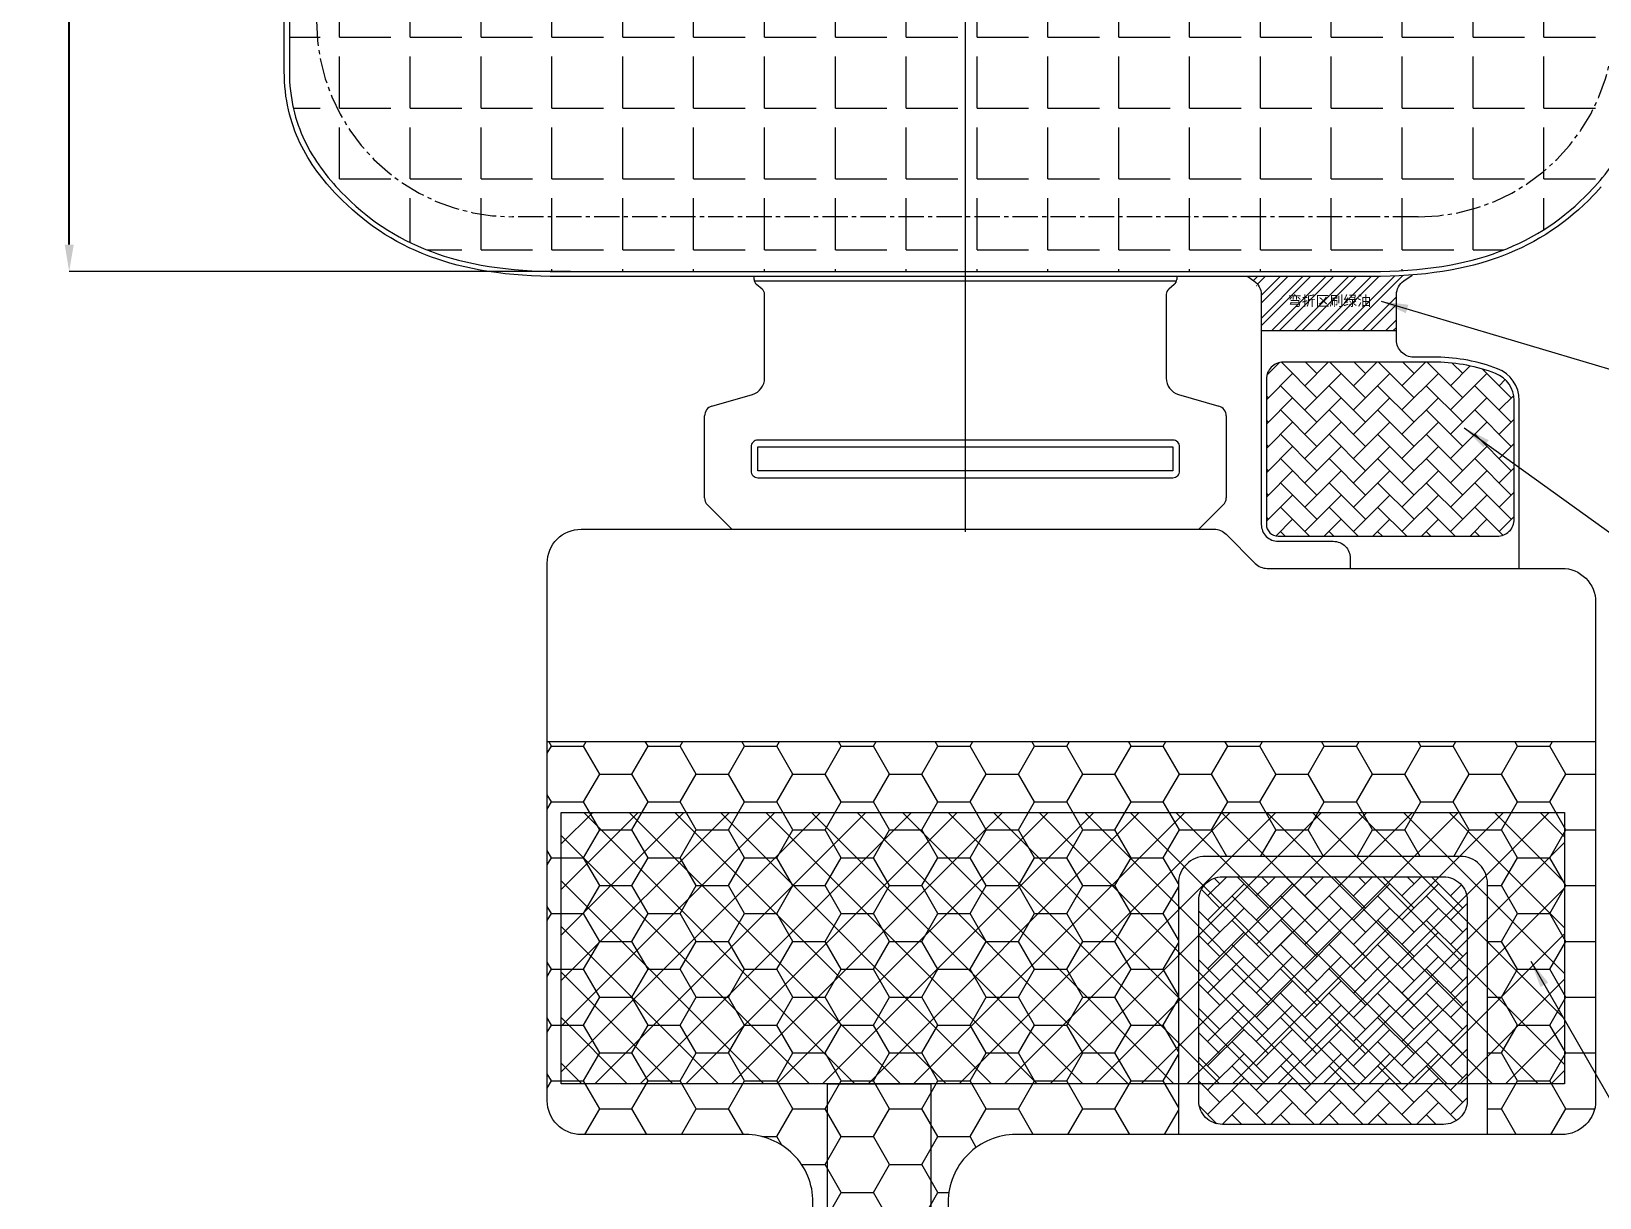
# Model space of a CAD drawing. Header units: millimetres. Extents: x 1134 to 2594, y -9 to 655.
# Drawn here: x 2077.75 to 2124.13, y 529.38 to 563.86 of the extents above; entities that cross this region are included whole.
import ezdxf
from ezdxf.lldxf.tags import DXFTag

# ---------------------------------------------------------------- set-up
doc = ezdxf.new("R2010")
doc.units = ezdxf.units.MM
doc.linetypes.add('CENTER2', pattern=[1.125, 0.75, -0.125, 0.125, -0.125])
doc.layers.get('0').update_dxf_attribs({"lineweight": 5})
doc.layers.get('Defpoints').update_dxf_attribs({"lineweight": 5})
for name, color, linetype, lineweight in [('COF', 4, 'Continuous', 5), ('DIM', 3, 'Continuous', 5), ('Encap', 210, 'Continuous', 5), ('ITO', 2, 'Continuous', 5), ('Main-FPC', 2, 'Continuous', 5), ('MFPC', 50, 'Continuous', 5), ('TAPE-Form', 32, 'Continuous', 5), ('TFPC', 50, 'Continuous', 5)]:
    doc.layers.add(name, color=color, linetype=linetype, lineweight=lineweight)
doc.layers.add('EMI', color=5, linetype='Continuous')
doc.styles.add('RD', font='ROMAND.shx', dxfattribs={"width": 0.8})
doc.styles.add('REX', font='')
doc.styles.add('黑体', font='simhei.ttf')
doc.styles.get('REX').set_extended_font_data('STXihei')
tags = doc.linetypes.add('CENTER', pattern=[0.6, 0.375, -0.075, 0.075, -0.075]).pattern_tags.tags
tags[10:11] = [DXFTag(74, 4), DXFTag(75, 0), DXFTag(340, '0'), DXFTag(46, 1.0), DXFTag(50, 0.0), DXFTag(44, 0.0), DXFTag(45, 0.0)]
tags[8:9] = [DXFTag(74, 4), DXFTag(75, 0), DXFTag(340, '0'), DXFTag(46, 1.0), DXFTag(50, 0.0), DXFTag(44, 0.0), DXFTag(45, 0.0)]
tags[6:7] = [DXFTag(74, 4), DXFTag(75, 0), DXFTag(340, '0'), DXFTag(46, 1.0), DXFTag(50, 0.0), DXFTag(44, 0.0), DXFTag(45, 0.0)]
tags[4:5] = [DXFTag(74, 4), DXFTag(75, 0), DXFTag(340, '0'), DXFTag(46, 1.0), DXFTag(50, 0.0), DXFTag(44, 0.0), DXFTag(45, 0.0)]
doc.dimstyles.new('DIM', dxfattribs={"dimtxt": 0.8, "dimasz": 0.8, "dimexe": 0, "dimexo": 0.5, "dimgap": 0.11, "dimtad": 0, "dimzin": 1, "dimdsep": 46, "dimtxsty": 'RD', "dimcen": 0, "dimclrd": 256, "dimclre": 256, "dimclrt": 256, "dimadec": 0, "dimazin": 0, "dimtm": 1e-09, "dimtfac": 1, "dimtofl": 0, "dimtmove": 0, "dimatfit": 3, "dimfxl": 1, "dimlwe": -1, "dimarcsym": 0})
doc.dimstyles.new('REX', dxfattribs={"dimtxt": 1.5, "dimasz": 0.8, "dimexe": 0, "dimexo": 0.5, "dimgap": 0.11, "dimtad": 0, "dimzin": 1, "dimdsep": 46, "dimtxsty": 'REX', "dimcen": 0, "dimclrd": 256, "dimclre": 256, "dimclrt": 256, "dimadec": 0, "dimazin": 0, "dimtm": 1e-09, "dimtfac": 1, "dimtofl": 0, "dimtmove": 0, "dimatfit": 3, "dimfxl": 1, "dimlwd": 5, "dimlwe": -1, "dimarcsym": 0})

# ---------------------------------------------------------------- blocks, each defined once
blk = doc.blocks.new('R214MAK-001-PNL-V01-C')
at = {"layer": 'Encap', "color": 1, "linetype": 'CENTER2', "lineweight": 5}
blk.add_line((-35.373, 26.76), (-62.163, 26.76), dxfattribs=at)
for centre, start, end in [((-62.163, 32.56), 180, 270), ((-35.373, 32.56), 270, 0)]:
    blk.add_arc(centre, 5.8, start, end, dxfattribs=at)
at = {"layer": 'ITO', "color": 1, "linetype": 'CENTER', "lineweight": 5}
blk.add_line((-48.768, 17.442), (-48.768, 74.468), dxfattribs=at)
at = {"layer": 'ITO', "lineweight": 5}
for p, q in [((-68.913, 31.06), (-68.913, 60.08)), ((-68.911, 30.909), (-68.913, 31.06)), ((-68.905, 30.76), (-68.911, 30.909)), ((-68.895, 30.614), (-68.905, 30.76)), ((-68.881, 30.47), (-68.895, 30.614)), ((-68.863, 30.329), (-68.881, 30.47)), ((-68.842, 30.191), (-68.863, 30.329)), ((-68.817, 30.056), (-68.842, 30.191)), ((-68.788, 29.923), (-68.817, 30.056)), ((-68.756, 29.793), (-68.788, 29.923)), ((-68.721, 29.665), (-68.756, 29.793)), ((-68.683, 29.54), (-68.721, 29.665)), ((-68.642, 29.417), (-68.683, 29.54)), ((-68.598, 29.296), (-68.642, 29.417)), ((-68.551, 29.178), (-68.598, 29.296)), ((-68.501, 29.061), (-68.551, 29.178)), ((-68.449, 28.948), (-68.501, 29.061)), ((-68.394, 28.836), (-68.449, 28.948)), ((-68.337, 28.726), (-68.394, 28.836)), ((-68.277, 28.618), (-68.337, 28.726)), ((-68.215, 28.513), (-68.277, 28.618)), ((-68.151, 28.409), (-68.215, 28.513)), ((-68.085, 28.308), (-68.151, 28.409)), ((-68.017, 28.208), (-68.085, 28.308)), ((-67.947, 28.11), (-68.017, 28.208)), ((-67.876, 28.014), (-67.947, 28.11)), ((-67.803, 27.919), (-67.876, 28.014)), ((-67.728, 27.827), (-67.803, 27.919)), ((-67.652, 27.736), (-67.728, 27.827)), ((-67.575, 27.646), (-67.652, 27.736)), ((-67.496, 27.558), (-67.575, 27.646)), ((-67.417, 27.472), (-67.496, 27.558)), ((-67.336, 27.387), (-67.417, 27.472)), ((-67.193, 27.242), (-67.336, 27.387)), ((-30.199, 27.387), (-30.343, 27.242)), ((-30.119, 27.472), (-30.199, 27.387)), ((-30.039, 27.558), (-30.119, 27.472)), ((-29.961, 27.646), (-30.039, 27.558)), ((-67.047, 27.101), (-67.193, 27.242)), ((-66.898, 26.965), (-67.047, 27.101)), ((-66.746, 26.833), (-66.898, 26.965)), ((-30.638, 26.965), (-30.79, 26.833)), ((-30.489, 27.101), (-30.638, 26.965)), ((-30.343, 27.242), (-30.489, 27.101)), ((-66.591, 26.705), (-66.746, 26.833)), ((-66.432, 26.582), (-66.591, 26.705)), ((-66.27, 26.464), (-66.432, 26.582)), ((-66.104, 26.35), (-66.27, 26.464)), ((-31.266, 26.464), (-31.431, 26.35)), ((-31.104, 26.582), (-31.266, 26.464)), ((-30.945, 26.705), (-31.104, 26.582)), ((-30.79, 26.833), (-30.945, 26.705)), ((-65.935, 26.24), (-66.104, 26.35)), ((-65.762, 26.135), (-65.935, 26.24)), ((-65.585, 26.034), (-65.762, 26.135)), ((-65.404, 25.938), (-65.585, 26.034)), ((-31.951, 26.034), (-32.132, 25.938)), ((-31.774, 26.135), (-31.951, 26.034)), ((-31.601, 26.24), (-31.774, 26.135)), ((-31.431, 26.35), (-31.601, 26.24)), ((-65.219, 25.846), (-65.404, 25.938)), ((-65.03, 25.759), (-65.219, 25.846)), ((-64.836, 25.677), (-65.03, 25.759)), ((-64.638, 25.599), (-64.836, 25.677)), ((-64.529, 25.56), (-64.638, 25.599)), ((-64.435, 25.526), (-64.529, 25.56)), ((-64.228, 25.457), (-64.435, 25.526)), ((-33.101, 25.526), (-33.308, 25.457)), ((-33.006, 25.56), (-33.101, 25.526)), ((-32.898, 25.599), (-33.006, 25.56)), ((-32.7, 25.677), (-32.898, 25.599)), ((-32.506, 25.759), (-32.7, 25.677)), ((-32.317, 25.846), (-32.506, 25.759)), ((-32.132, 25.938), (-32.317, 25.846)), ((-64.015, 25.393), (-64.228, 25.457)), ((-63.798, 25.334), (-64.015, 25.393)), ((-63.576, 25.279), (-63.798, 25.334))]:
    blk.add_line(p, q, dxfattribs=at)
at = {"layer": 'ITO', "linetype": 'ByBlock', "lineweight": 5}
for p, q in [((-63.348, 25.229), (-63.576, 25.279)), ((-63.116, 25.184), (-63.348, 25.229)), ((-62.877, 25.144), (-63.116, 25.184)), ((-62.634, 25.108), (-62.877, 25.144)), ((-62.384, 25.077), (-62.634, 25.108)), ((-62.129, 25.05), (-62.384, 25.077)), ((-61.868, 25.029), (-62.129, 25.05)), ((-35.406, 25.05), (-35.667, 25.029)), ((-35.151, 25.077), (-35.406, 25.05)), ((-34.902, 25.108), (-35.151, 25.077)), ((-34.658, 25.144), (-34.902, 25.108)), ((-34.42, 25.184), (-34.658, 25.144)), ((-34.187, 25.229), (-34.42, 25.184)), ((-33.96, 25.279), (-34.187, 25.229)), ((-33.738, 25.334), (-33.96, 25.279)), ((-33.52, 25.393), (-33.738, 25.334)), ((-33.308, 25.457), (-33.52, 25.393)), ((-61.601, 25.012), (-61.868, 25.029)), ((-61.328, 25), (-61.601, 25.012)), ((-61.049, 24.992), (-61.328, 25)), ((-60.763, 24.99), (-61.049, 24.992)), ((-36.773, 24.99), (-60.763, 24.99)), ((-36.487, 24.992), (-36.773, 24.99)), ((-36.208, 25), (-36.487, 24.992)), ((-35.934, 25.012), (-36.208, 25)), ((-35.667, 25.029), (-35.934, 25.012))]:
    blk.add_line(p, q, dxfattribs=at)
blk = doc.blocks.new('*D77')
at = {"layer": 'Defpoints', "color": 0, "lineweight": 5}
for p in [(2093.088, 597.551), (2078.865, 556.761), (2094.192, 556.761)]:
    blk.add_point(p, dxfattribs=at)
at = {"layer": 'DIM'}
for p, q in [((2092.588, 597.551), (2078.865, 597.551)), ((2093.692, 556.761), (2078.865, 556.761))]:
    blk.add_line(p, q, dxfattribs=at)
at = {"layer": 'DIM', "lineweight": -2}
for p, q in [((2078.865, 596.751), (2078.865, 587.016)), ((2078.865, 557.561), (2078.865, 567.296))]:
    blk.add_line(p, q, dxfattribs=at)
at = {"layer": 'DIM', "lineweight": 5}
for points in [[(2078.732, 596.751), (2078.999, 596.751), (2078.865, 597.551)], [(2078.732, 557.561), (2078.999, 557.561), (2078.865, 556.761)]]:
    blk.add_solid(points, dxfattribs=at)
at = {"layer": 'DIM', "lineweight": 5, "insert": (2078.865, 577.156), "char_height": 1.5, "attachment_point": 5, "rotation": 90, "style": 'REX'}
blk.add_mtext('\\A1;40.79±0.3(Foam)', dxfattribs=at)
blk = doc.blocks.new('R214MAK-001-FOM-V01-A')
at = {"layer": 'TAPE-Form', "lineweight": 5}
h = blk.add_hatch(dxfattribs=at)
h.set_pattern_fill('ANGLE', color=256, scale=0.3)
h.set_pattern_definition([(0, (-966.2877, 0), (0, 2.0955), [1.524, -0.5715]), (90, (-966.2877, 0), (-2.0955, 1e-16), [1.524, -0.5715])])
edge = h.paths.add_edge_path()
edge.add_line((871.907, 558.197), (871.999, 558.164))
edge.add_line((871.999, 558.164), (872.203, 558.096))
edge.add_line((872.203, 558.096), (872.411, 558.034))
edge.add_line((872.411, 558.034), (872.625, 557.975))
edge.add_line((872.625, 557.975), (872.844, 557.922))
edge.add_line((872.844, 557.922), (873.067, 557.872))
edge.add_line((873.067, 557.872), (873.297, 557.828))
edge.add_line((873.297, 557.828), (873.531, 557.788))
edge.add_line((873.531, 557.788), (873.772, 557.752))
edge.add_line((873.772, 557.752), (874.018, 557.722))
edge.add_line((874.018, 557.722), (874.27, 557.695))
edge.add_line((874.27, 557.695), (874.528, 557.674))
edge.add_line((874.528, 557.674), (874.792, 557.657))
edge.add_line((874.792, 557.657), (875.063, 557.646))
edge.add_line((875.063, 557.646), (875.339, 557.638))
edge.add_line((875.339, 557.638), (875.623, 557.636))
edge.add_line((875.623, 557.636), (899.612, 557.636))
edge.add_line((899.612, 557.636), (899.896, 557.638))
edge.add_line((899.896, 557.638), (900.172, 557.646))
edge.add_line((900.172, 557.646), (900.443, 557.657))
edge.add_line((900.443, 557.657), (900.707, 557.674))
edge.add_line((900.707, 557.674), (900.965, 557.695))
edge.add_line((900.965, 557.695), (901.217, 557.722))
edge.add_line((901.217, 557.722), (901.463, 557.752))
edge.add_line((901.463, 557.752), (901.704, 557.788))
edge.add_line((901.704, 557.788), (901.938, 557.828))
edge.add_line((901.938, 557.828), (902.168, 557.872))
edge.add_line((902.168, 557.872), (902.392, 557.922))
edge.add_line((902.392, 557.922), (902.61, 557.975))
edge.add_line((902.61, 557.975), (902.824, 558.034))
edge.add_line((902.824, 558.034), (903.032, 558.096))
edge.add_line((903.032, 558.096), (903.236, 558.164))
edge.add_line((903.236, 558.164), (903.328, 558.197))
edge.add_line((903.328, 558.197), (903.435, 558.236))
edge.add_line((903.435, 558.236), (903.629, 558.312))
edge.add_line((903.629, 558.312), (903.819, 558.393))
edge.add_line((903.819, 558.393), (904.004, 558.478))
edge.add_line((904.004, 558.478), (904.185, 558.567))
edge.add_line((904.185, 558.567), (904.362, 558.662))
edge.add_line((904.362, 558.662), (904.536, 558.76))
edge.add_line((904.536, 558.76), (904.705, 558.863))
edge.add_line((904.705, 558.863), (904.871, 558.97))
edge.add_line((904.871, 558.97), (905.033, 559.082))
edge.add_line((905.033, 559.082), (905.191, 559.198))
edge.add_line((905.191, 559.198), (905.347, 559.319))
edge.add_line((905.347, 559.319), (905.499, 559.443))
edge.add_line((905.499, 559.443), (905.648, 559.573))
edge.add_line((905.648, 559.573), (905.794, 559.706))
edge.add_line((905.794, 559.706), (905.937, 559.845))
edge.add_line((905.937, 559.845), (906.078, 559.987))
edge.add_line((906.078, 559.987), (906.157, 560.07))
edge.add_line((906.157, 560.07), (906.235, 560.155))
edge.add_line((906.235, 560.155), (906.312, 560.241))
edge.add_line((906.312, 560.241), (906.388, 560.329))
edge.add_line((906.388, 560.329), (906.462, 560.418))
edge.add_line((906.462, 560.418), (906.535, 560.508))
edge.add_line((906.535, 560.508), (906.606, 560.6))
edge.add_line((906.606, 560.6), (906.676, 560.694))
edge.add_line((906.676, 560.694), (906.744, 560.79))
edge.add_line((906.744, 560.79), (906.81, 560.887))
edge.add_line((906.81, 560.887), (906.874, 560.986))
edge.add_line((906.874, 560.986), (906.936, 561.086))
edge.add_line((906.936, 561.086), (906.996, 561.189))
edge.add_line((906.996, 561.189), (907.054, 561.293))
edge.add_line((907.054, 561.293), (907.11, 561.4))
edge.add_line((907.11, 561.4), (907.163, 561.508))
edge.add_line((907.163, 561.508), (907.214, 561.618))
edge.add_line((907.214, 561.618), (907.262, 561.731))
edge.add_line((907.262, 561.731), (907.307, 561.845))
edge.add_line((907.307, 561.845), (907.35, 561.962))
edge.add_line((907.35, 561.962), (907.39, 562.081))
edge.add_line((907.39, 562.081), (907.427, 562.203))
edge.add_line((907.427, 562.203), (907.461, 562.326))
edge.add_line((907.461, 562.326), (907.492, 562.453))
edge.add_line((907.492, 562.453), (907.519, 562.581))
edge.add_line((907.519, 562.581), (907.543, 562.713))
edge.add_line((907.543, 562.713), (907.564, 562.846))
edge.add_line((907.564, 562.846), (907.581, 562.983))
edge.add_line((907.581, 562.983), (907.595, 563.122))
edge.add_line((907.595, 563.122), (907.605, 563.264))
edge.add_line((907.605, 563.264), (907.611, 563.409))
edge.add_line((907.611, 563.409), (907.613, 563.557))
edge.add_line((907.613, 563.557), (907.613, 592.576))
edge.add_arc((901.763, 592.576), 5.85, 0, 90)
edge.add_line((901.763, 598.426), (873.472, 598.426))
edge.add_arc((873.472, 592.576), 5.85, 90, 180)
edge.add_line((867.622, 592.576), (867.622, 563.557))
edge.add_line((867.622, 563.557), (867.624, 563.409))
edge.add_line((867.624, 563.409), (867.63, 563.264))
edge.add_line((867.63, 563.264), (867.64, 563.122))
edge.add_line((867.64, 563.122), (867.654, 562.983))
edge.add_line((867.654, 562.983), (867.671, 562.846))
edge.add_line((867.671, 562.846), (867.692, 562.713))
edge.add_line((867.692, 562.713), (867.716, 562.581))
edge.add_line((867.716, 562.581), (867.743, 562.453))
edge.add_line((867.743, 562.453), (867.774, 562.326))
edge.add_line((867.774, 562.326), (867.808, 562.203))
edge.add_line((867.808, 562.203), (867.845, 562.081))
edge.add_line((867.845, 562.081), (867.885, 561.962))
edge.add_line((867.885, 561.962), (867.928, 561.845))
edge.add_line((867.928, 561.845), (867.973, 561.731))
edge.add_line((867.973, 561.731), (868.021, 561.618))
edge.add_line((868.021, 561.618), (868.072, 561.508))
edge.add_line((868.072, 561.508), (868.125, 561.4))
edge.add_line((868.125, 561.4), (868.181, 561.293))
edge.add_line((868.181, 561.293), (868.239, 561.189))
edge.add_line((868.239, 561.189), (868.299, 561.086))
edge.add_line((868.299, 561.086), (868.361, 560.986))
edge.add_line((868.361, 560.986), (868.425, 560.887))
edge.add_line((868.425, 560.887), (868.491, 560.79))
edge.add_line((868.491, 560.79), (868.559, 560.694))
edge.add_line((868.559, 560.694), (868.629, 560.6))
edge.add_line((868.629, 560.6), (868.7, 560.508))
edge.add_line((868.7, 560.508), (868.773, 560.418))
edge.add_line((868.773, 560.418), (868.848, 560.329))
edge.add_line((868.848, 560.329), (868.923, 560.241))
edge.add_line((868.923, 560.241), (869, 560.155))
edge.add_line((869, 560.155), (869.078, 560.07))
edge.add_line((869.078, 560.07), (869.157, 559.987))
edge.add_line((869.157, 559.987), (869.298, 559.845))
edge.add_line((869.298, 559.845), (869.441, 559.706))
edge.add_line((869.441, 559.706), (869.587, 559.573))
edge.add_line((869.587, 559.573), (869.736, 559.443))
edge.add_line((869.736, 559.443), (869.888, 559.319))
edge.add_line((869.888, 559.319), (870.044, 559.198))
edge.add_line((870.044, 559.198), (870.202, 559.082))
edge.add_line((870.202, 559.082), (870.364, 558.97))
edge.add_line((870.364, 558.97), (870.53, 558.863))
edge.add_line((870.53, 558.863), (870.699, 558.76))
edge.add_line((870.699, 558.76), (870.873, 558.662))
edge.add_line((870.873, 558.662), (871.05, 558.567))
edge.add_line((871.05, 558.567), (871.231, 558.478))
edge.add_line((871.231, 558.478), (871.416, 558.393))
edge.add_line((871.416, 558.393), (871.606, 558.312))
edge.add_line((871.606, 558.312), (871.8, 558.236))
edge.add_line((871.8, 558.236), (871.907, 558.197))
at = {"color": 1, "linetype": 'CENTER', "lineweight": 5}
for p, q in [((887.618, 575.951), (887.618, 580.951)), ((890.118, 578.451), (885.118, 578.451))]:
    blk.add_line(p, q, dxfattribs=at)
at = {"layer": 'TAPE-Form', "lineweight": 5}
blk.add_lwpolyline([(871.907, 558.197), (871.999, 558.164), (872.203, 558.096), (872.411, 558.034), (872.625, 557.975), (872.844, 557.922), (873.067, 557.872), (873.297, 557.828), (873.531, 557.788), (873.772, 557.752), (874.018, 557.722), (874.27, 557.695), (874.528, 557.674), (874.792, 557.657), (875.063, 557.646), (875.339, 557.638), (875.623, 557.636), (899.612, 557.636), (899.896, 557.638), (900.172, 557.646), (900.443, 557.657), (900.707, 557.674), (900.965, 557.695), (901.217, 557.722), (901.463, 557.752), (901.704, 557.788), (901.938, 557.828), (902.168, 557.872), (902.392, 557.922), (902.61, 557.975), (902.824, 558.034), (903.032, 558.096), (903.236, 558.164), (903.328, 558.197), (903.435, 558.236), (903.629, 558.312), (903.819, 558.393), (904.004, 558.478), (904.185, 558.567), (904.362, 558.662), (904.536, 558.76), (904.705, 558.863), (904.871, 558.97), (905.033, 559.082), (905.191, 559.198), (905.347, 559.319), (905.499, 559.443), (905.648, 559.573), (905.794, 559.706), (905.937, 559.845), (906.078, 559.987), (906.157, 560.07), (906.235, 560.155), (906.312, 560.241), (906.388, 560.329), (906.462, 560.418), (906.535, 560.508), (906.606, 560.6), (906.676, 560.694), (906.744, 560.79), (906.81, 560.887), (906.874, 560.986), (906.936, 561.086), (906.996, 561.189), (907.054, 561.293), (907.11, 561.4), (907.163, 561.508), (907.214, 561.618), (907.262, 561.731), (907.307, 561.845), (907.35, 561.962), (907.39, 562.081), (907.427, 562.203), (907.461, 562.326), (907.492, 562.453), (907.519, 562.581), (907.543, 562.713), (907.564, 562.846), (907.581, 562.983), (907.595, 563.122), (907.605, 563.264), (907.611, 563.409), (907.613, 563.557), (907.613, 592.576, 0.414214), (901.763, 598.426), (873.472, 598.426, 0.414214), (867.622, 592.576), (867.622, 563.557), (867.624, 563.409), (867.63, 563.264), (867.64, 563.122), (867.654, 562.983), (867.671, 562.846), (867.692, 562.713), (867.716, 562.581), (867.743, 562.453), (867.774, 562.326), (867.808, 562.203), (867.845, 562.081), (867.885, 561.962), (867.928, 561.845), (867.973, 561.731), (868.021, 561.618), (868.072, 561.508), (868.125, 561.4), (868.181, 561.293), (868.239, 561.189), (868.299, 561.086), (868.361, 560.986), (868.425, 560.887), (868.491, 560.79), (868.559, 560.694), (868.629, 560.6), (868.7, 560.508), (868.773, 560.418), (868.848, 560.329), (868.923, 560.241), (869, 560.155), (869.078, 560.07), (869.157, 559.987), (869.298, 559.845), (869.441, 559.706), (869.587, 559.573), (869.736, 559.443), (869.888, 559.319), (870.044, 559.198), (870.202, 559.082), (870.364, 558.97), (870.53, 558.863), (870.699, 558.76), (870.873, 558.662), (871.05, 558.567), (871.231, 558.478), (871.416, 558.393), (871.606, 558.312), (871.8, 558.236), (871.907, 558.197)], format="xyb", dxfattribs=at)

msp = doc.modelspace()

# ---------------------------------------------------------------- hatches: boundary and pattern name
at = {"lineweight": 5}
h = msp.add_hatch(dxfattribs=at)
h.set_pattern_fill('ANSI37', color=6, scale=0.3)
h.set_pattern_definition([(45, (251.4674, -0.87545), (-0.6735192, 0.6735192), []), (135, (251.4674, -0.87545), (-0.6735192, -0.6735192), [])])
h.paths.add_polyline_path([(2093.417, 540.767), (2123.092, 540.767), (2123.092, 532.745), (2093.417, 532.745)])
at = {"layer": 'EMI', "lineweight": 5}
h = msp.add_hatch(dxfattribs=at)
h.set_pattern_fill('HONEY', color=256, scale=0.3)
h.set_pattern_definition([(0, (251.4674, -0.87545), (1.42875, 0.8248892), [0.9525, -1.905]), (120, (251.4674, -0.87545), (-1.42875, 0.8248892), [0.9525, -1.905]), (60, (251.4674, -0.87545), (3e-09, 1.6497784), [-1.905, 0.9525])])
edge = h.paths.add_edge_path()
edge.add_line((2124.013, 542.866), (2124.013, 532.242))
edge.add_arc((2123.013, 532.242), 1, -90, 0, ccw=False)
edge.add_line((2123.013, 531.242), (2120.813, 531.242))
edge.add_line((2120.813, 531.242), (2120.813, 538.666))
edge.add_arc((2120.013, 538.666), 0.8, 0, 90)
edge.add_line((2120.013, 539.466), (2112.473, 539.466))
edge.add_arc((2112.473, 538.666), 0.8, 90, 180)
edge.add_line((2111.673, 538.666), (2111.673, 531.242))
edge.add_line((2111.673, 531.242), (2106.864, 531.242))
edge.add_arc((2106.864, 529.242), 2, 90, 180)
edge.add_line((2104.864, 529.242), (2104.864, 500.21))
edge.add_line((2104.864, 500.21), (2100.864, 500.21))
edge.add_line((2100.864, 500.21), (2100.864, 529.242))
edge.add_arc((2098.864, 529.242), 2, 360, 450)
edge.add_line((2098.864, 531.242), (2094.005, 531.242))
edge.add_arc((2094.005, 532.242), 1, 180, 270, ccw=False)
edge.add_line((2093.005, 532.242), (2093.005, 542.866))
edge.add_line((2093.005, 542.866), (2124.013, 542.866))
at = {"layer": 'Main-FPC', "lineweight": 5}
h = msp.add_hatch(dxfattribs=at)
h.set_pattern_fill('AR-HBONE', color=4, scale=0.005, angle=180)
h.set_pattern_definition([(225, (251.4674, -0.87545), (-9e-17, -0.71842049), [1.524, -0.508]), (315, (251.1082, -1.23466), (-2e-16, -0.71842049), [1.524, -0.508])])
edge = h.paths.add_edge_path()
edge.add_line((2119.32, 554.081), (2114.773, 554.081))
edge.add_arc((2114.773, 553.581), 0.5, 90, 180)
edge.add_line((2114.273, 553.581), (2114.273, 549.285))
edge.add_arc((2114.623, 549.285), 0.35, 180, 270)
edge.add_line((2114.623, 548.935), (2121.103, 548.935))
edge.add_arc((2121.103, 549.435), 0.5, 270, 360)
edge.add_line((2121.603, 549.435), (2121.603, 552.953))
edge.add_arc((2120.753, 552.953), 0.85, 360, 429.2192)
edge.add_arc((2119.238, 548.96), 5.121, 69.2192, 89.0744)
h = msp.add_hatch(dxfattribs=at)
h.set_pattern_fill('AR-HBONE', color=4, scale=0.005, angle=180)
h.set_pattern_definition([(225, (251.4674, -0.87545), (-2e-16, -0.71842049), [1.524, -0.508]), (315, (251.1082, -1.23466), (-2e-16, -0.71842049), [1.524, -0.508])])
h.paths.add_polyline_path([(2112.973, 538.866, 0.414214), (2112.273, 538.166), (2112.273, 532.242, 0.414214), (2112.973, 531.542), (2119.513, 531.542, 0.414214), (2120.213, 532.242), (2120.213, 538.166, 0.414214), (2119.513, 538.866)])
at = {"layer": 'TFPC', "lineweight": 5}
h = msp.add_hatch(dxfattribs=at)
h.set_pattern_fill('ANSI32', color=3, scale=0.05, angle=540)
h.set_pattern_definition([(225, (251.4674, -0.87545), (0.3367596, -0.3367596), []), (225, (251.2429, -0.87545), (0.3367596, -0.3367596), [])])
h.paths.add_polyline_path([(2114.742, 555.562), (2117.481, 555.562), (2117.481, 556.144), (2114.742, 556.144)], flags=24)
edge = h.paths.add_edge_path()
edge.add_line((2118.588, 556.659), (2118.473, 556.649))
edge.add_line((2118.473, 556.649), (2118.206, 556.632))
edge.add_line((2118.206, 556.632), (2117.933, 556.62))
edge.add_line((2117.933, 556.62), (2117.653, 556.613))
edge.add_line((2117.653, 556.613), (2117.368, 556.611))
edge.add_line((2117.368, 556.611), (2113.728, 556.611))
edge.add_line((2113.728, 556.611), (2113.906, 556.488))
edge.add_arc((2113.623, 556.076), 0.5, 0, 55.4568, ccw=False)
edge.add_line((2114.123, 556.076), (2114.123, 555.017))
edge.add_line((2114.123, 555.017), (2118.123, 555.017))
edge.add_line((2118.123, 555.017), (2118.123, 556.076))
edge.add_arc((2118.623, 556.076), 0.5, 124.5432, 180, ccw=False)
edge.add_line((2118.339, 556.488), (2118.588, 556.659))

# ---------------------------------------------------------------- linework, layer by layer
at = {"color": 6, "lineweight": 5}
for points in [[(2093.417, 540.767), (2123.092, 540.767), (2123.092, 532.745), (2093.417, 532.745)], [(2101.295, 532.745), (2104.346, 532.745), (2104.346, 528.519), (2101.295, 528.519)]]:
    msp.add_lwpolyline(points, close=True, dxfattribs=at)
at = {"layer": 'COF'}
for p, q in [((2099.122, 556.531), (2099.122, 556.611)), ((2099.358, 556.244), (2099.197, 556.375)), ((2111.548, 556.375), (2111.387, 556.244)), ((2111.622, 556.611), (2111.622, 556.531)), ((2099.432, 553.609), (2099.432, 556.089)), ((2111.312, 556.089), (2111.312, 553.609)), ((2097.873, 552.78), (2099.072, 553.129)), ((2111.672, 553.129), (2112.871, 552.78)), ((2097.657, 550.073), (2097.657, 552.492)), ((2113.087, 552.492), (2113.087, 550.073)), ((2098.465, 549.141), (2097.745, 549.861)), ((2112.999, 549.861), (2112.28, 549.141))]:
    msp.add_line(p, q, dxfattribs=at)
at = {"layer": 'COF', "color": 6}
msp.add_lwpolyline([(2099.126, 556.491), (2111.618, 556.491)], dxfattribs=at)
msp.add_lwpolyline([(2099.235, 551.779, 0.414214), (2099.035, 551.579), (2099.035, 550.865, 0.414214), (2099.235, 550.665), (2111.509, 550.665, 0.414214), (2111.709, 550.865), (2111.709, 551.579, 0.414214), (2111.509, 551.779)], format="xyb", close=True, dxfattribs=at)
at = {"layer": 'COF', "color": 1}
msp.add_lwpolyline([(2111.509, 551.579), (2111.509, 550.865), (2099.235, 550.865), (2099.235, 551.579)], close=True, dxfattribs=at)
at = {"layer": 'COF'}
for centre, radius, start, end in [((2099.322, 556.531), 0.2, 180, 231.0453), ((2099.232, 556.089), 0.2, 360, 51.0453), ((2111.512, 556.089), 0.2, 128.9547, 180), ((2111.422, 556.531), 0.2, 308.9547, 360), ((2098.932, 553.609), 0.5, 286.2429, 0), ((2111.812, 553.609), 0.5, 180, 253.7571), ((2097.957, 552.492), 0.3, 106.2429, 180), ((2112.787, 552.492), 0.3, 360, 73.7571), ((2097.957, 550.073), 0.3, 180, 225), ((2112.787, 550.073), 0.3, 315, 0)]:
    msp.add_arc(centre, radius, start, end, dxfattribs=at)
at = {"layer": 'EMI', "lineweight": 5}
msp.add_lwpolyline([(2124.013, 542.866), (2124.013, 532.242, -0.414214), (2123.013, 531.242), (2120.813, 531.242), (2120.813, 538.666, 0.414214), (2120.013, 539.466), (2112.473, 539.466, 0.414214), (2111.673, 538.666), (2111.673, 531.242), (2106.864, 531.242, 0.414214), (2104.864, 529.242), (2104.864, 500.21), (2100.864, 500.21), (2100.864, 529.242, 0.414214), (2098.864, 531.242), (2094.005, 531.242, -0.414214), (2093.005, 532.242), (2093.005, 542.866)], format="xyb", close=True, dxfattribs=at)
at = {"layer": 'Main-FPC', "color": 4, "lineweight": 5}
msp.add_lwpolyline([(2119.32, 554.081), (2114.773, 554.081, 0.414214), (2114.273, 553.581), (2114.273, 549.285, 0.414214), (2114.623, 548.935), (2121.103, 548.935, 0.414214), (2121.603, 549.435), (2121.603, 552.953, 0.311557), (2121.055, 553.748, 0.086852), (2119.321, 554.081)], format="xyb", dxfattribs=at)
msp.add_lwpolyline([(2112.273, 532.242), (2112.273, 538.166, -0.414214), (2112.973, 538.866), (2119.513, 538.866, -0.414214), (2120.213, 538.166), (2120.213, 532.242, -0.414214), (2119.513, 531.542), (2112.973, 531.542, -0.414214)], format="xyb", close=True, dxfattribs=at)
at = {"layer": 'MFPC', "color": 1}
msp.add_lwpolyline([(2100.864, 529.242, 0.414214), (2098.864, 531.242), (2094.005, 531.242, -0.414214), (2093.005, 532.242), (2093.005, 548.141, -0.414214), (2094.005, 549.141), (2112.727, 549.141, -0.198912), (2113.081, 548.995), (2113.944, 548.132, 0.198912), (2114.297, 547.985), (2123.013, 547.985, -0.414214), (2124.013, 546.985), (2124.013, 532.242, -0.414214), (2123.013, 531.242), (2106.864, 531.242, 0.414214), (2104.864, 529.242)], format="xyb", dxfattribs=at)
at = {"layer": 'TFPC', "color": 3, "lineweight": 5}
msp.add_line((2114.123, 555.017), (2118.123, 555.017), dxfattribs=at)
at = {"layer": 'TFPC', "color": 1}
for points in [[(2119.32, 554.231), (2118.623, 554.231, -0.414214), (2118.123, 554.731), (2118.123, 556.076, -0.246812), (2118.339, 556.488), (2118.588, 556.659)], [(2113.728, 556.611), (2113.906, 556.488, -0.246812), (2114.123, 556.076), (2114.123, 549.285, 0.414214), (2114.623, 548.785), (2116.253, 548.785, -0.414214), (2116.753, 548.285), (2116.753, 547.985)], [(2121.753, 547.985), (2121.753, 552.953, 0.311557), (2121.108, 553.888, 0.086852), (2119.323, 554.231)]]:
    msp.add_lwpolyline(points, format="xyb", dxfattribs=at)

# ---------------------------------------------------------------- block references
at = {"layer": 'DIM', "lineweight": 5}
msp.add_blockref('R214MAK-001-FOM-V01-A', (1217.755, -0.875), dxfattribs=at)
at = {"layer": 'Encap', "lineweight": 5}
msp.add_blockref('R214MAK-001-PNL-V01-C', (2154.14, 531.621), dxfattribs=at)

# ---------------------------------------------------------------- texts
at = {"layer": 'TFPC', "color": 3, "lineweight": 5, "insert": (2117.367, 556.047), "char_height": 0.3, "width": 13.2474, "attachment_point": 3, "style": '黑体'}
msp.add_mtext('\\pt0,2.1,3;弯折区刷绿油', dxfattribs=at)

# ---------------------------------------------------------------- dimensions: what is measured, and where the dimension line sits
at = {"layer": 'DIM', "lineweight": 5}
dim = msp.add_linear_dim(base=(2078.865, 556.761), p1=(2093.088, 597.551), p2=(2094.192, 556.761), angle=90, text='<>(Foam)', dimstyle='DIM', override={"dimtxt": 1.5, "dimtxsty": 'REX', "dimtol": 1, "dimtp": 0.3, "dimtm": 0.3, "dimtdec": 3, "dimfxl": 0.8, "dimtolj": 1, "dimarcsym": 1}, dxfattribs=at)
dim.commit()
dim.dimension.update_dxf_attribs({"geometry": '*D77', "text_midpoint": (2078.865, 577.156)})

# ---------------------------------------------------------------- leaders
for points, dimstyle, override in [([(2117.669, 555.881), (2124.83, 553.759), (2136.211, 553.759)], 'REX', {"dimgap": 0.11, "dimtad": 0}), ([(2120.123, 552.136), (2126.198, 547.77), (2145.942, 547.77)], 'DIM', {"dimgap": 0.11, "dimtad": 0, "dimfxl": 1.25, "dimlwd": 5, "dimlwe": 5, "dimarcsym": 1}), ([(2122.097, 536.364), (2126.03, 529.511), (2148.191, 529.511)], 'DIM', {"dimgap": 0.11, "dimtad": 0, "dimfxl": 1.25, "dimlwd": 5, "dimlwe": 5, "dimarcsym": 1})]:
    msp.add_leader(points, dimstyle=dimstyle, override=override, dxfattribs=at)

doc.saveas('drawing.dxf')
